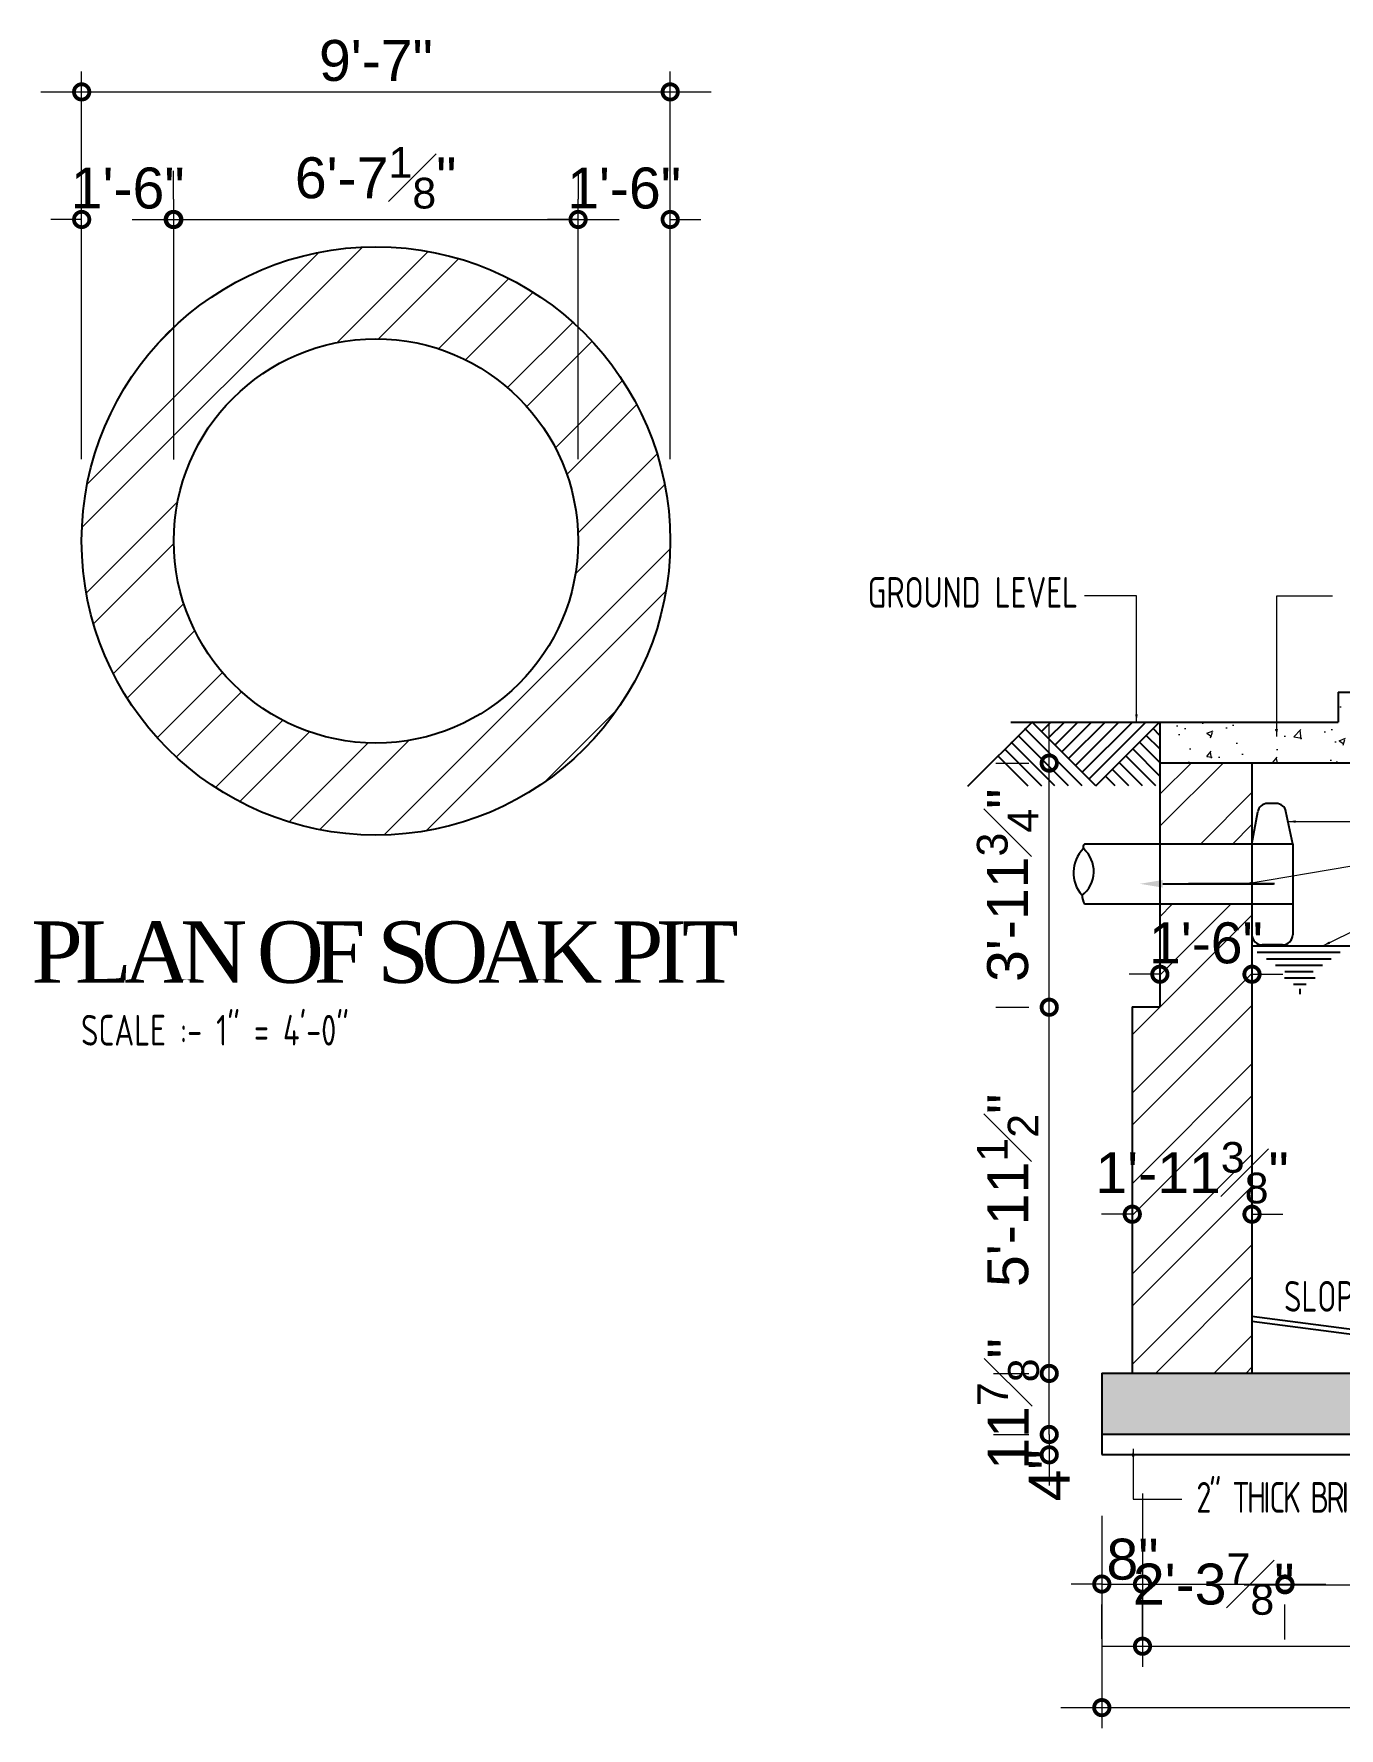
# Model space of a CAD drawing. Header units: inches. Extents: x 10143 to 23587, y -150 to 2442.
# Drawn here: x 15329.6 to 15584.6, y 191 to 522.1 of the extents above; entities that cross this region are included whole.
import ezdxf

# ---------------------------------------------------------------- set-up
doc = ezdxf.new("R2010")
doc.units = ezdxf.units.IN
doc.header["$LTSCALE"] = 0.5
doc.header["$MEASUREMENT"] = 0
doc.header["$PDMODE"] = 66
for name, color, linetype, lineweight in [('1', 7, 'Continuous', 25), ('CONCRETE', 251, 'Continuous', 0), ('DIM_LINE', 165, 'Continuous', 15), ('Dimensions', 62, 'Continuous', 13), ('hatch', 9, 'Continuous', 0), ('TEXT', 220, 'Continuous', 9), ('tile', 30, 'Continuous', 5)]:
    doc.layers.add(name, color=color, linetype=linetype, lineweight=lineweight)
doc.styles.add('int text 1in-4ft', font='trebuc.ttf', dxfattribs={"height": 3.5})
doc.styles.add('ordinary', font='ARIALN.TTF')
doc.styles.add('style1', font='arial.ttf', dxfattribs={"height": 7})
doc.dimstyles.new('dim 1in-4ft', dxfattribs={"dimscale": 0.5, "dimtxt": 3.5, "dimasz": 3, "dimexe": 6, "dimexo": 12, "dimgap": 1, "dimtad": 1, "dimzin": 0, "dimdsep": 46, "dimlunit": 4, "dimtxsty": 'int text 1in-4ft', "dimblk": 'DOT', "dimcen": 4, "dimdle": 6, "dimclrt": 7, "dimadec": 0, "dimazin": 0, "dimtfac": 1, "dimtofl": 0, "dimtmove": 0, "dimatfit": 3, "dimfxl": 7, "dimfxlon": 1, "dimtolj": 1, "dimtzin": 0, "dimarcsym": 0})
doc.dimstyles.new('Ronika', dxfattribs={"dimtxt": 8, "dimasz": 6, "dimexe": 4, "dimexo": 16, "dimgap": 2, "dimtad": 1, "dimdec": 3, "dimzin": 3, "dimdsep": 46, "dimlunit": 4, "dimtxsty": 'style1', "dimblk": 'DOTSMALL', "dimcen": 2, "dimdle": 8, "dimclrd": 256, "dimclre": 7, "dimclrt": 256, "dimadec": 0, "dimazin": 0, "dimtfac": 0.75, "dimtdec": 3, "dimtix": 1, "dimtofl": 0, "dimtmove": 2, "dimatfit": 3, "dimfxl": 1, "dimfrac": 1, "dimtolj": 1, "dimtzin": 0, "dimlwd": 13, "dimlwe": 13, "dimarcsym": 0})
pattern_1 = [(45, (-304825.981, 177459.022), (-8.8388348, 8.8388348), []), (45, (-304825.981, 177465.272), (-8.8388348, 8.8388348), [])]

# ---------------------------------------------------------------- blocks, each defined once
blk = doc.blocks.new('_DOTSMALL')
at = {"color": 0, "linetype": 'ByBlock', "const_width": 0.5}
blk.add_lwpolyline([(-0.0625, 0, 1), (0.0625, 0, 1)], format="xyb", close=True, dxfattribs=at)
blk = doc.blocks.new('*D733')
at = {"layer": 'Defpoints', "color": 0, "transparency": 16777216}
for p in [(-176301.19, 44057.01), (-176319.19, 43994.18), (-176301.19, 43994.11)]:
    blk.add_point(p, dxfattribs=at)
at = {"layer": 'DIM_LINE', "color": 7, "lineweight": 13, "transparency": 16777216}
for p, q in [((-176319.19, 44010.18), (-176319.19, 44061.01)), ((-176301.19, 44010.11), (-176301.19, 44061.01))]:
    blk.add_line(p, q, dxfattribs=at)
at = {"layer": 'DIM_LINE', "lineweight": 13, "transparency": 16777216}
for p, q in [((-176319.19, 44057.01), (-176325.19, 44057.01)), ((-176301.19, 44057.01), (-176295.19, 44057.01))]:
    blk.add_line(p, q, dxfattribs=at)
at = {"layer": 'DIM_LINE', "lineweight": 13, "transparency": 16777216, "xscale": 6, "yscale": 6, "zscale": 6}
blk.add_blockref('_DOTSMALL', (-176319.19, 44057.01), dxfattribs=at)
at = {"layer": 'DIM_LINE', "lineweight": 13, "transparency": 16777216, "xscale": 6, "yscale": 6, "zscale": 6, "rotation": 180}
blk.add_blockref('_DOTSMALL', (-176301.19, 44057.01), dxfattribs=at)
at = {"layer": 'DIM_LINE', "transparency": 16777216, "insert": (-176310.19, 44063.1), "char_height": 8, "attachment_point": 5, "style": 'style1'}
blk.add_mtext('\\A1;1\'-6"', dxfattribs=at)
blk = doc.blocks.new('*D734')
at = {"layer": 'Defpoints', "color": 0, "transparency": 16777216}
for p in [(-176222.21, 44057.01), (-176301.3, 44050.53), (-176222.21, 44050.53)]:
    blk.add_point(p, dxfattribs=at)
at = {"layer": 'DIM_LINE', "color": 7, "lineweight": 13, "transparency": 16777216}
for p, q in [((-176301.3, 44066.53), (-176301.3, 44061.01)), ((-176222.21, 44066.53), (-176222.21, 44061.01))]:
    blk.add_line(p, q, dxfattribs=at)
at = {"layer": 'DIM_LINE', "lineweight": 13, "transparency": 16777216}
blk.add_line((-176309.3, 44057.01), (-176214.21, 44057.01), dxfattribs=at)
at = {"layer": 'DIM_LINE', "lineweight": 13, "transparency": 16777216, "xscale": 6, "yscale": 6, "zscale": 6, "rotation": 180}
blk.add_blockref('_DOTSMALL', (-176301.3, 44057.01), dxfattribs=at)
at = {"layer": 'DIM_LINE', "lineweight": 13, "transparency": 16777216, "xscale": 6, "yscale": 6, "zscale": 6}
blk.add_blockref('_DOTSMALL', (-176222.21, 44057.01), dxfattribs=at)
at = {"layer": 'DIM_LINE', "transparency": 16777216, "insert": (-176261.75, 44065.16), "char_height": 8, "attachment_point": 5, "style": 'style1'}
blk.add_mtext('\\A1;6\'-7{\\H0.750000x;\\S1#8;}"', dxfattribs=at)
blk = doc.blocks.new('*D735')
at = {"layer": 'Defpoints', "color": 0, "transparency": 16777216}
for p in [(-176204.21, 44057.01), (-176222.21, 43994.19), (-176204.21, 43994.19)]:
    blk.add_point(p, dxfattribs=at)
at = {"layer": 'DIM_LINE', "color": 7, "lineweight": 13, "transparency": 16777216}
for p, q in [((-176222.21, 44010.19), (-176222.21, 44061.01)), ((-176204.21, 44010.19), (-176204.21, 44061.01))]:
    blk.add_line(p, q, dxfattribs=at)
at = {"layer": 'DIM_LINE', "lineweight": 13, "transparency": 16777216}
for p, q in [((-176222.21, 44057.01), (-176228.21, 44057.01)), ((-176204.21, 44057.01), (-176198.21, 44057.01))]:
    blk.add_line(p, q, dxfattribs=at)
at = {"layer": 'DIM_LINE', "lineweight": 13, "transparency": 16777216, "xscale": 6, "yscale": 6, "zscale": 6}
blk.add_blockref('_DOTSMALL', (-176222.21, 44057.01), dxfattribs=at)
at = {"layer": 'DIM_LINE', "lineweight": 13, "transparency": 16777216, "xscale": 6, "yscale": 6, "zscale": 6, "rotation": 180}
blk.add_blockref('_DOTSMALL', (-176204.21, 44057.01), dxfattribs=at)
at = {"layer": 'DIM_LINE', "transparency": 16777216, "insert": (-176213.21, 44063.1), "char_height": 8, "attachment_point": 5, "style": 'style1'}
blk.add_mtext('\\A1;1\'-6"', dxfattribs=at)
blk = doc.blocks.new('*D736')
at = {"layer": 'Defpoints', "color": 0, "transparency": 16777216}
for p in [(-176204.21, 44081.94), (-176319.19, 43994.18), (-176204.21, 43994.19)]:
    blk.add_point(p, dxfattribs=at)
at = {"layer": 'DIM_LINE', "color": 7, "lineweight": 13, "transparency": 16777216}
for p, q in [((-176319.19, 44010.18), (-176319.19, 44085.94)), ((-176204.21, 44010.19), (-176204.21, 44085.94))]:
    blk.add_line(p, q, dxfattribs=at)
at = {"layer": 'DIM_LINE', "lineweight": 13, "transparency": 16777216}
blk.add_line((-176327.19, 44081.94), (-176196.21, 44081.94), dxfattribs=at)
at = {"layer": 'DIM_LINE', "lineweight": 13, "transparency": 16777216, "xscale": 6, "yscale": 6, "zscale": 6, "rotation": 180}
blk.add_blockref('_DOTSMALL', (-176319.19, 44081.94), dxfattribs=at)
at = {"layer": 'DIM_LINE', "lineweight": 13, "transparency": 16777216, "xscale": 6, "yscale": 6, "zscale": 6}
blk.add_blockref('_DOTSMALL', (-176204.21, 44081.94), dxfattribs=at)
at = {"layer": 'DIM_LINE', "transparency": 16777216, "insert": (-176261.7, 44088.03), "char_height": 8, "attachment_point": 5, "style": 'style1'}
blk.add_mtext('\\A1;9\'-7"', dxfattribs=at)
blk = doc.blocks.new('*D758')
at = {"layer": 'Defpoints', "color": 0, "transparency": 16777216}
for p in [(-176772.14, 43738.88), (-176754.14, 43738.88), (-176754.14, 43738.88)]:
    blk.add_point(p, dxfattribs=at)
at = {"layer": 'DIM_LINE', "color": 7, "lineweight": 13, "transparency": 16777216}
for p, q in [((-176772.14, 43754.88), (-176772.14, 43742.88)), ((-176754.14, 43754.88), (-176754.14, 43742.88))]:
    blk.add_line(p, q, dxfattribs=at)
at = {"layer": 'DIM_LINE', "lineweight": 13, "transparency": 16777216}
for p, q in [((-176772.14, 43738.88), (-176778.14, 43738.88)), ((-176754.14, 43738.88), (-176748.14, 43738.88))]:
    blk.add_line(p, q, dxfattribs=at)
at = {"layer": 'DIM_LINE', "lineweight": 13, "transparency": 16777216, "xscale": 6, "yscale": 6, "zscale": 6}
blk.add_blockref('_DOTSMALL', (-176772.14, 43738.88), dxfattribs=at)
at = {"layer": 'DIM_LINE', "lineweight": 13, "transparency": 16777216, "xscale": 6, "yscale": 6, "zscale": 6, "rotation": 180}
blk.add_blockref('_DOTSMALL', (-176754.14, 43738.88), dxfattribs=at)
at = {"layer": 'DIM_LINE', "transparency": 16777216, "insert": (-176763.14, 43744.96), "char_height": 8, "attachment_point": 5, "style": 'style1'}
blk.add_mtext('\\A1;1\'-6"', dxfattribs=at)
blk = doc.blocks.new('*D761')
at = {"layer": 'Defpoints', "color": 0, "transparency": 16777216}
for p in [(-176747.7, 43624.87), (-176632.85, 43624.87), (-176632.85, 43619.56)]:
    blk.add_point(p, dxfattribs=at)
at = {"layer": 'DIM_LINE', "lineweight": 13, "transparency": 16777216}
blk.add_line((-176755.7, 43619.56), (-176624.85, 43619.56), dxfattribs=at)
at = {"layer": 'DIM_LINE', "color": 7, "lineweight": 13, "transparency": 16777216}
for p, q in [((-176747.7, 43608.87), (-176747.7, 43615.56)), ((-176632.85, 43608.87), (-176632.85, 43615.56))]:
    blk.add_line(p, q, dxfattribs=at)
at = {"layer": 'DIM_LINE', "lineweight": 13, "transparency": 16777216, "xscale": 6, "yscale": 6, "zscale": 6, "rotation": 180}
blk.add_blockref('_DOTSMALL', (-176747.7, 43619.56), dxfattribs=at)
at = {"layer": 'DIM_LINE', "lineweight": 13, "transparency": 16777216, "xscale": 6, "yscale": 6, "zscale": 6}
blk.add_blockref('_DOTSMALL', (-176632.85, 43619.56), dxfattribs=at)
at = {"layer": 'DIM_LINE', "transparency": 16777216, "insert": (-176690.27, 43627.65), "char_height": 8, "attachment_point": 5, "style": 'style1'}
blk.add_mtext('\\A1;9\'-6{\\H0.750000x;\\S7#8;}"', dxfattribs=at)
blk = doc.blocks.new('*D762')
at = {"layer": 'Defpoints', "color": 0, "transparency": 16777216}
for p in [(-176775.53, 43624.87), (-176747.7, 43624.87), (-176747.7, 43619.71)]:
    blk.add_point(p, dxfattribs=at)
at = {"layer": 'DIM_LINE', "lineweight": 13, "transparency": 16777216}
blk.add_line((-176783.53, 43619.71), (-176739.7, 43619.71), dxfattribs=at)
at = {"layer": 'DIM_LINE', "color": 7, "lineweight": 13, "transparency": 16777216}
for p, q in [((-176775.53, 43608.87), (-176775.53, 43615.71)), ((-176747.7, 43608.87), (-176747.7, 43615.71))]:
    blk.add_line(p, q, dxfattribs=at)
at = {"layer": 'DIM_LINE', "lineweight": 13, "transparency": 16777216, "xscale": 6, "yscale": 6, "zscale": 6, "rotation": 180}
blk.add_blockref('_DOTSMALL', (-176775.53, 43619.71), dxfattribs=at)
at = {"layer": 'DIM_LINE', "lineweight": 13, "transparency": 16777216, "xscale": 6, "yscale": 6, "zscale": 6}
blk.add_blockref('_DOTSMALL', (-176747.7, 43619.71), dxfattribs=at)
at = {"layer": 'DIM_LINE', "transparency": 16777216, "insert": (-176761.62, 43619.71), "char_height": 8, "attachment_point": 5, "style": 'style1'}
blk.add_mtext('\\A1;2\'-3{\\H0.750000x;\\S7#8;}"', dxfattribs=at)
blk = doc.blocks.new('*D763')
at = {"layer": 'Defpoints', "color": 0, "transparency": 16777216}
for p in [(-176783.48, 43625.02), (-176775.53, 43625.02), (-176775.53, 43619.71)]:
    blk.add_point(p, dxfattribs=at)
at = {"layer": 'DIM_LINE', "lineweight": 13, "transparency": 16777216}
for p, q in [((-176783.48, 43619.71), (-176789.48, 43619.71)), ((-176775.53, 43619.71), (-176769.53, 43619.71))]:
    blk.add_line(p, q, dxfattribs=at)
at = {"layer": 'DIM_LINE', "color": 7, "lineweight": 13, "transparency": 16777216}
for p, q in [((-176783.48, 43609.02), (-176783.48, 43615.71)), ((-176775.53, 43609.02), (-176775.53, 43615.71))]:
    blk.add_line(p, q, dxfattribs=at)
at = {"layer": 'DIM_LINE', "lineweight": 13, "transparency": 16777216, "xscale": 6, "yscale": 6, "zscale": 6}
blk.add_blockref('_DOTSMALL', (-176783.48, 43619.71), dxfattribs=at)
at = {"layer": 'DIM_LINE', "lineweight": 13, "transparency": 16777216, "xscale": 6, "yscale": 6, "zscale": 6, "rotation": 180}
blk.add_blockref('_DOTSMALL', (-176775.53, 43619.71), dxfattribs=at)
at = {"layer": 'DIM_LINE', "transparency": 16777216, "insert": (-176777.48, 43624.52), "char_height": 8, "attachment_point": 5, "style": 'style1'}
blk.add_mtext('\\A1;8"', dxfattribs=at)
blk = doc.blocks.new('*D764')
at = {"layer": 'Defpoints', "color": 0, "transparency": 16777216}
for p in [(-176793.75, 43660.87), (-176788.62, 43660.87), (-176788.62, 43648.94)]:
    blk.add_point(p, dxfattribs=at)
at = {"layer": 'DIM_LINE', "lineweight": 13, "transparency": 16777216}
for p, q in [((-176793.75, 43660.87), (-176793.75, 43666.87)), ((-176793.75, 43648.94), (-176793.75, 43642.94))]:
    blk.add_line(p, q, dxfattribs=at)
at = {"layer": 'DIM_LINE', "color": 7, "lineweight": 13, "transparency": 16777216}
for p, q in [((-176804.62, 43660.87), (-176797.75, 43660.87)), ((-176804.62, 43648.94), (-176797.75, 43648.94))]:
    blk.add_line(p, q, dxfattribs=at)
at = {"layer": 'DIM_LINE', "lineweight": 13, "transparency": 16777216, "xscale": 6, "yscale": 6, "zscale": 6}
for p, rotation in [((-176793.75, 43660.87), 270), ((-176793.75, 43648.94), 90)]:
    blk.add_blockref('_DOTSMALL', p, dxfattribs=dict(at, rotation=rotation))
at = {"layer": 'DIM_LINE', "transparency": 16777216, "insert": (-176801.78, 43654.9), "char_height": 8, "attachment_point": 5, "rotation": 90, "style": 'style1'}
blk.add_mtext('\\A1;11{\\H0.750000x;\\S7#8;}"', dxfattribs=at)
blk = doc.blocks.new('*D765')
at = {"layer": 'Defpoints', "color": 0, "transparency": 16777216}
for p in [(-176793.75, 43648.94), (-176788.62, 43648.94), (-176788.62, 43644.96)]:
    blk.add_point(p, dxfattribs=at)
at = {"layer": 'DIM_LINE', "lineweight": 13, "transparency": 16777216}
for p, q in [((-176793.75, 43648.94), (-176793.75, 43654.94)), ((-176793.75, 43644.96), (-176793.75, 43638.96))]:
    blk.add_line(p, q, dxfattribs=at)
at = {"layer": 'DIM_LINE', "color": 7, "lineweight": 13, "transparency": 16777216}
for p, q in [((-176804.62, 43648.94), (-176797.75, 43648.94)), ((-176804.62, 43644.96), (-176797.75, 43644.96))]:
    blk.add_line(p, q, dxfattribs=at)
at = {"layer": 'DIM_LINE', "lineweight": 13, "transparency": 16777216, "xscale": 6, "yscale": 6, "zscale": 6}
for p, rotation in [((-176793.75, 43648.94), 270), ((-176793.75, 43644.96), 90)]:
    blk.add_blockref('_DOTSMALL', p, dxfattribs=dict(at, rotation=rotation))
at = {"layer": 'DIM_LINE', "transparency": 16777216, "insert": (-176793.75, 43640.96), "char_height": 8, "attachment_point": 5, "rotation": 90, "style": 'style1'}
blk.add_mtext('\\A1;4"', dxfattribs=at)
blk = doc.blocks.new('*D766')
at = {"layer": 'Defpoints', "color": 0, "transparency": 16777216}
for p in [(-176793.75, 43780.14), (-176788.18, 43780.14), (-176788.18, 43732.43)]:
    blk.add_point(p, dxfattribs=at)
at = {"layer": 'DIM_LINE', "lineweight": 13, "transparency": 16777216}
blk.add_line((-176793.75, 43724.43), (-176793.75, 43788.14), dxfattribs=at)
at = {"layer": 'DIM_LINE', "color": 7, "lineweight": 13, "transparency": 16777216}
for p, q in [((-176804.18, 43780.14), (-176797.75, 43780.14)), ((-176804.18, 43732.43), (-176797.75, 43732.43))]:
    blk.add_line(p, q, dxfattribs=at)
at = {"layer": 'DIM_LINE', "lineweight": 13, "transparency": 16777216, "xscale": 6, "yscale": 6, "zscale": 6}
for p, rotation in [((-176793.75, 43780.14), 90), ((-176793.75, 43732.43), 270)]:
    blk.add_blockref('_DOTSMALL', p, dxfattribs=dict(at, rotation=rotation))
at = {"layer": 'DIM_LINE', "transparency": 16777216, "insert": (-176801.89, 43756.28), "char_height": 8, "attachment_point": 5, "rotation": 90, "style": 'style1'}
blk.add_mtext('\\A1;3\'-11{\\H0.750000x;\\S3#4;}"', dxfattribs=at)
blk = doc.blocks.new('*D767')
at = {"layer": 'Defpoints', "color": 0, "transparency": 16777216}
for p in [(-176793.75, 43732.43), (-176788.18, 43732.43), (-176788.18, 43660.87)]:
    blk.add_point(p, dxfattribs=at)
at = {"layer": 'DIM_LINE', "lineweight": 13, "transparency": 16777216}
blk.add_line((-176793.75, 43652.87), (-176793.75, 43740.43), dxfattribs=at)
at = {"layer": 'DIM_LINE', "color": 7, "lineweight": 13, "transparency": 16777216}
for p, q in [((-176804.18, 43732.43), (-176797.75, 43732.43)), ((-176804.18, 43660.87), (-176797.75, 43660.87))]:
    blk.add_line(p, q, dxfattribs=at)
at = {"layer": 'DIM_LINE', "lineweight": 13, "transparency": 16777216, "xscale": 6, "yscale": 6, "zscale": 6}
for p, rotation in [((-176793.75, 43732.43), 90), ((-176793.75, 43660.87), 270)]:
    blk.add_blockref('_DOTSMALL', p, dxfattribs=dict(at, rotation=rotation))
at = {"layer": 'DIM_LINE', "transparency": 16777216, "insert": (-176801.85, 43696.65), "char_height": 8, "attachment_point": 5, "rotation": 90, "style": 'style1'}
blk.add_mtext('\\A1;5\'-11{\\H0.750000x;\\S1#2;}"', dxfattribs=at)
blk = doc.blocks.new('*D768')
at = {"layer": 'Defpoints', "color": 0, "transparency": 16777216}
for p in [(-176777.53, 43691.98), (-176754.14, 43691.98), (-176754.14, 43691.98)]:
    blk.add_point(p, dxfattribs=at)
at = {"layer": 'DIM_LINE', "color": 7, "lineweight": 13, "transparency": 16777216}
for p, q in [((-176777.53, 43707.98), (-176777.53, 43695.98)), ((-176754.14, 43707.98), (-176754.14, 43695.98))]:
    blk.add_line(p, q, dxfattribs=at)
at = {"layer": 'DIM_LINE', "lineweight": 13, "transparency": 16777216}
for p, q in [((-176777.53, 43691.98), (-176783.53, 43691.98)), ((-176754.14, 43691.98), (-176748.14, 43691.98))]:
    blk.add_line(p, q, dxfattribs=at)
at = {"layer": 'DIM_LINE', "lineweight": 13, "transparency": 16777216, "xscale": 6, "yscale": 6, "zscale": 6}
blk.add_blockref('_DOTSMALL', (-176777.53, 43691.98), dxfattribs=at)
at = {"layer": 'DIM_LINE', "lineweight": 13, "transparency": 16777216, "xscale": 6, "yscale": 6, "zscale": 6, "rotation": 180}
blk.add_blockref('_DOTSMALL', (-176754.14, 43691.98), dxfattribs=at)
at = {"layer": 'DIM_LINE', "transparency": 16777216, "insert": (-176765.84, 43700.1), "char_height": 8, "attachment_point": 5, "style": 'style1'}
blk.add_mtext('\\A1;1\'-11{\\H0.750000x;\\S3#8;}"', dxfattribs=at)
blk = doc.blocks.new('*D769')
at = {"layer": 'Defpoints', "color": 0, "transparency": 16777216}
for p in [(-176775.53, 43653.41), (-176605.02, 43653.41), (-176605.02, 43607.56)]:
    blk.add_point(p, dxfattribs=at)
at = {"layer": 'DIM_LINE', "color": 7, "lineweight": 13, "transparency": 16777216}
for p, q in [((-176775.53, 43637.41), (-176775.53, 43603.56)), ((-176605.02, 43637.41), (-176605.02, 43603.56))]:
    blk.add_line(p, q, dxfattribs=at)
at = {"layer": 'DIM_LINE', "lineweight": 13, "transparency": 16777216}
blk.add_line((-176783.53, 43607.56), (-176597.02, 43607.56), dxfattribs=at)
at = {"layer": 'DIM_LINE', "lineweight": 13, "transparency": 16777216, "xscale": 6, "yscale": 6, "zscale": 6, "rotation": 180}
blk.add_blockref('_DOTSMALL', (-176775.53, 43607.56), dxfattribs=at)
at = {"layer": 'DIM_LINE', "lineweight": 13, "transparency": 16777216, "xscale": 6, "yscale": 6, "zscale": 6}
blk.add_blockref('_DOTSMALL', (-176605.02, 43607.56), dxfattribs=at)
at = {"layer": 'DIM_LINE', "transparency": 16777216, "insert": (-176690.27, 43615.58), "char_height": 8, "attachment_point": 5, "style": 'style1'}
blk.add_mtext('\\A1;14\'-2{\\H0.750000x;\\S1#2;}"', dxfattribs=at)
blk = doc.blocks.new('_Dot')
at = {"color": 0, "linetype": 'ByBlock', "lineweight": -2}
blk.add_line((-0.5, 0), (-1, 0), dxfattribs=at)
at = {"color": 0, "linetype": 'ByBlock', "const_width": 0.5}
blk.add_lwpolyline([(-0.25, 0, 1), (0.25, 0, 1)], format="xyb", close=True, dxfattribs=at)
blk = doc.blocks.new('*D770')
at = {"layer": 'Defpoints', "color": 0, "transparency": 16777216}
for p in [(-176783.48, 43645.03), (-176597.06, 43645.03), (-176597.06, 43595.56)]:
    blk.add_point(p, dxfattribs=at)
at = {"layer": 'DIM_LINE', "color": 7, "lineweight": 13, "transparency": 16777216}
for p, q in [((-176783.48, 43629.03), (-176783.48, 43591.56)), ((-176597.06, 43629.03), (-176597.06, 43591.56))]:
    blk.add_line(p, q, dxfattribs=at)
at = {"layer": 'DIM_LINE', "lineweight": 13, "transparency": 16777216}
blk.add_line((-176791.48, 43595.56), (-176589.06, 43595.56), dxfattribs=at)
at = {"layer": 'DIM_LINE', "lineweight": 13, "transparency": 16777216, "xscale": 6, "yscale": 6, "zscale": 6, "rotation": 180}
blk.add_blockref('_DOTSMALL', (-176783.48, 43595.56), dxfattribs=at)
at = {"layer": 'DIM_LINE', "lineweight": 13, "transparency": 16777216, "xscale": 6, "yscale": 6, "zscale": 6}
blk.add_blockref('_DOTSMALL', (-176597.06, 43595.56), dxfattribs=at)
at = {"layer": 'DIM_LINE', "transparency": 16777216, "insert": (-176690.27, 43603.75), "char_height": 8, "attachment_point": 5, "style": 'style1'}
blk.add_mtext('\\A1;15\'-6{\\H0.750000x;\\S3#8;}"', dxfattribs=at)
blk = doc.blocks.new('*D776')
at = {"layer": 'Defpoints', "color": 0, "transparency": 16777216}
for p in [(-176783.48, 43649.01), (-176597.06, 43649.01), (-176597.06, 43595.56)]:
    blk.add_point(p, dxfattribs=at)
at = {"layer": 'DIM_LINE', "color": 7, "lineweight": 13, "transparency": 16777216}
for p, q in [((-176783.48, 43633.01), (-176783.48, 43591.56)), ((-176597.06, 43633.01), (-176597.06, 43591.56))]:
    blk.add_line(p, q, dxfattribs=at)
at = {"layer": 'DIM_LINE', "lineweight": 13, "transparency": 16777216}
blk.add_line((-176791.48, 43595.56), (-176589.06, 43595.56), dxfattribs=at)
at = {"layer": 'DIM_LINE', "lineweight": 13, "transparency": 16777216, "xscale": 6, "yscale": 6, "zscale": 6, "rotation": 180}
blk.add_blockref('_DOTSMALL', (-176783.48, 43595.56), dxfattribs=at)
at = {"layer": 'DIM_LINE', "lineweight": 13, "transparency": 16777216, "xscale": 6, "yscale": 6, "zscale": 6}
blk.add_blockref('_DOTSMALL', (-176597.06, 43595.56), dxfattribs=at)
at = {"layer": 'DIM_LINE', "transparency": 16777216, "insert": (-176690.27, 43603.75), "char_height": 8, "attachment_point": 5, "style": 'style1'}
blk.add_mtext('\\A1;15\'-6{\\H0.750000x;\\S3#8;}"', dxfattribs=at)
blk = doc.blocks.new('GJHGF')
at = {"layer": 'hatch', "lineweight": 9, "ltscale": 5}
h = blk.add_hatch(dxfattribs=at)
h.set_pattern_fill('STEEL', color=256, scale=119.2698, style=0)
h.set_pattern_definition([(45, (-304724.405, 177462.562), (-10.5420605, 10.5420605), []), (45, (-304724.405, 177470.016), (-10.5420605, 10.5420605), [])])
h.paths.add_polyline_path([(-170692.2341, 55846.9242, 1), (-170807.221, 55846.9242, 1)])
h.paths.add_polyline_path([(-170789.221, 55846.9242, -1), (-170710.2341, 55846.9242, -1)], flags=16)
at = {"layer": '1', "color": 1}
for radius in [57.4934, 39.4934]:
    blk.add_circle((-170749.7275, 55846.9242), radius, dxfattribs=at)
at = {"insert": (-170781.1699, 55751.3025), "char_height": 6, "width": 136.473322, "attachment_point": 5, "style": 'ordinary'}
blk.add_mtext('{\\Fisocp3|c0;\\W0.8;SCALE :- 1" = 4\'-0" }', dxfattribs=at)
at = {"layer": 'TEXT', "insert": (-170817.069, 55772.5807), "char_height": 12, "width": 149.932109, "attachment_point": 1, "style": 'ordinary'}
blk.add_mtext('{\\fTimes New Roman|b0|i0|c0|p18;\\T0.8;PLAN OF SOAK PIT}', dxfattribs=at)
at = {"layer": 'DIM_LINE'}
for base, p1, p2, picture, middle in [((-170692.2341, 55934.6816), (-170807.221, 55846.9222), (-170692.2341, 55846.9242), '*D736', (-170749.7275, 55940.7662)), ((-170710.2341, 55909.7498), (-170789.333, 55903.2656), (-170710.2341, 55903.2656), '*D734', (-170749.7835, 55917.8937)), ((-170789.2209, 55909.7498), (-170807.221, 55846.9217), (-170789.2209, 55846.8458), '*D733', (-170798.2209, 55915.8344)), ((-170692.2341, 55909.7498), (-170710.2341, 55846.9242), (-170692.2341, 55846.9242), '*D735', (-170701.2341, 55915.8344))]:
    dim = blk.add_linear_dim(base=base, p1=p1, p2=p2, dimstyle='Ronika', dxfattribs=at)
    dim.commit()
    dim.dimension.update_dxf_attribs({"geometry": picture, "text_midpoint": middle, "insert": (5511.9712, 11852.7381)})
blk = doc.blocks.new('TGCV')
at = {"layer": 'CONCRETE', "ltscale": 0.5}
h = blk.add_hatch(dxfattribs=at)
h.set_pattern_fill('AR-CONC', color=256, scale=1.8, style=0)
h.set_pattern_definition([(50, (-304825.981, 177459.022), (12.9106833, -1.1295384), [1.35, -14.85]), (355, (-304825.981, 177459.022), (-2.497524, 13.5394584), [1.08, -11.88]), (100.4514, (-304824.906, 177458.928), (10.4131689, 12.4099118), [1.1473234, -12.620558]), (46.1842, (-304825.981, 177462.622), (19.2103389, -2.9793423), [2.025, -22.275]), (96.6356, (-304824.38, 177462.374), (16.8239287, 17.5341217), [1.7209852, -18.930834]), (351.1842, (-304825.981, 177462.622), (16.823915, 17.5341348), [1.62, -17.82]), (21, (-304824.181, 177461.722), (10.74432694, -7.24714003), [1.35, -14.85]), (326, (-304824.181, 177461.722), (4.379676, 13.0527008), [1.08, -11.88]), (71.4514, (-304823.286, 177461.118), (15.1240073, 5.8055489), [1.1473234, -12.620558]), (37.5, (-304825.9814, 177459.022), (0.2188774, 5.99208937), [0, -11.736, 0, -12.06, 0, -11.925]), (7.5, (-304825.9814, 177459.022), (4.73525167, 7.09941081), [0, -6.876, 0, -11.466, 0, -4.545]), (327.5, (-304829.9954, 177459.022), (9.60880385, -0.40598769), [0, -4.5, 0, -14.04, 0, -18.63]), (317.5, (-304831.7954, 177459.022), (10.49735105, 1.8018897), [0, -5.85, 0, -9.324, 0, -13.23])])
h.paths.add_polyline_path([(-171213.5271, 55640.8953), (-171219.4906, 55640.8953), (-171219.4906, 55646.7649), (-171225.3602, 55646.7649), (-171225.3602, 55640.8953), (-171260.1689, 55640.8953), (-171260.1689, 55632.944), (-171213.5271, 55632.944)])
h = blk.add_hatch(dxfattribs=at)
h.set_pattern_fill('AR-CONC', color=256, style=0)
h.set_pattern_definition([(50, (-304825.9814, 177459.022), (7.17260183, -0.62752135), [0.75, -8.25]), (355, (-304825.9814, 177459.022), (-1.38751334, 7.52192134), [0.6, -6.6]), (100.4514, (-304825.384, 177458.9696), (5.78509382, 6.89439542), [0.6374019, -7.01142112]), (46.1842, (-304825.9814, 177461.022), (10.6724105, -1.65519014), [1.125, -12.375]), (96.6356, (-304825.092, 177460.884), (9.34662706, 9.7411787), [0.9561029, -10.51713]), (351.1842, (-304825.981, 177461.022), (9.34661945, 9.741186), [0.9, -9.9]), (21, (-304824.9814, 177460.522), (5.96907052, -4.0261889), [0.75, -8.25]), (326, (-304824.9814, 177460.522), (2.43315332, 7.25150045), [0.6, -6.6]), (71.4514, (-304824.484, 177460.1864), (8.40222629, 3.22530497), [0.6374019, -7.01142112]), (37.5, (-304825.9814, 177459.022), (0.121598553, 3.32893854), [0, -6.52, 0, -6.7, 0, -6.625]), (7.5, (-304825.9814, 177459.022), (2.630695374, 3.94411712), [0, -3.82, 0, -6.37, 0, -2.525]), (327.5, (-304828.2114, 177459.022), (5.33822436, -0.225548717), [0, -2.5, 0, -7.8, 0, -10.35]), (317.5, (-304829.2114, 177459.022), (5.83186169, 1.00104982), [0, -3.25, 0, -5.18, 0, -7.35])])
h.paths.add_polyline_path([(-171271.5115, 55513.6742), (-171085.0938, 55513.6742), (-171085.0938, 55501.7472), (-171271.5115, 55501.7472)])
at = {"layer": 'hatch', "lineweight": 9, "ltscale": 5}
h = blk.add_hatch(dxfattribs=at)
h.set_pattern_fill('STEEL', color=256, scale=100, style=0)
h.set_pattern_definition(pattern_1)
h.paths.add_polyline_path([(-171242.1689, 55632.944), (-171260.1689, 55632.944), (-171260.1689, 55617.0413), (-171242.1689, 55617.0413)])
h = blk.add_hatch(dxfattribs=at)
h.set_pattern_fill('STEEL', color=256, scale=100, style=0)
h.set_pattern_definition(pattern_1)
h.paths.add_polyline_path([(-171242.1689, 55605.3022), (-171260.1689, 55605.3022), (-171260.1689, 55585.2361), (-171265.5602, 55585.2361), (-171265.5602, 55513.6742), (-171242.1689, 55513.6742)])
h.paths.add_polyline_path([(-171256.6689, 55596.1164), (-171245.6689, 55596.1164), (-171245.6689, 55587.1164), (-171256.6689, 55587.1164)], flags=24)
h.paths.add_polyline_path([(-171257.8646, 55549.2153), (-171249.8646, 55549.2153), (-171249.8646, 55540.2153), (-171257.8646, 55540.2153)], flags=24)
at = {"layer": '1', "color": 1}
for p, q in [((-171225.3602, 55646.7649), (-171219.4906, 55646.7649)), ((-171225.3602, 55646.7649), (-171225.3602, 55640.8953)), ((-171289.2601, 55640.8953), (-171225.3602, 55640.8953)), ((-171260.1689, 55640.8953), (-171260.1689, 55585.2361)), ((-171260.1689, 55632.944), (-171213.5271, 55632.944)), ((-171242.1689, 55632.944), (-171242.1689, 55513.6742)), ((-171265.5602, 55585.2361), (-171260.1689, 55585.2361)), ((-171265.5602, 55585.2361), (-171265.5602, 55513.6742)), ((-171271.5115, 55513.6742), (-171271.5115, 55497.7715)), ((-171271.5115, 55513.6742), (-171085.0938, 55513.6742)), ((-171271.5115, 55501.7472), (-171085.0938, 55501.7472)), ((-171271.5115, 55497.7715), (-171085.0938, 55497.7715))]:
    blk.add_line(p, q, dxfattribs=at)
at = {"layer": '1', "color": 6}
for p, q in [((-171297.6656, 55628.3736), (-171285.1438, 55640.8953)), ((-171272.6907, 55628.4421), (-171285.2124, 55640.9639)), ((-171283.3157, 55639.0672), (-171281.419, 55640.9639)), ((-171281.9876, 55637.7391), (-171278.7628, 55640.9639)), ((-171280.6594, 55636.4109), (-171276.1065, 55640.9639)), ((-171279.3313, 55635.0828), (-171273.4502, 55640.9639)), ((-171278.0032, 55633.7547), (-171270.794, 55640.9639)), ((-171276.6751, 55632.4265), (-171268.1377, 55640.9639)), ((-171275.3469, 55631.0984), (-171265.4814, 55640.9639)), ((-171274.0188, 55629.7703), (-171262.8252, 55640.9639)), ((-171272.6907, 55628.4421), (-171260.1689, 55640.9639)), ((-171278.0032, 55628.4421), (-171287.8687, 55638.3076)), ((-171275.3469, 55628.4421), (-171286.5405, 55639.6358)), ((-171260.1689, 55635.6514), (-171262.8252, 55638.3076)), ((-171260.1689, 55638.3076), (-171261.4971, 55639.6358)), ((-171285.9034, 55628.3736), (-171291.7845, 55634.2546)), ((-171283.2471, 55628.3736), (-171290.4563, 55635.5828)), ((-171280.6594, 55628.4421), (-171289.1968, 55636.9795)), ((-171260.9285, 55628.4421), (-171266.8096, 55634.3232)), ((-171260.1689, 55630.3388), (-171265.4814, 55635.6514)), ((-171260.1689, 55632.9951), (-171264.1533, 55636.9795)), ((-171266.241, 55628.4421), (-171269.4658, 55631.667)), ((-171263.5848, 55628.4421), (-171268.1377, 55632.9951)), ((-171268.8973, 55628.4421), (-171270.794, 55630.3388))]:
    blk.add_line(p, q, dxfattribs=at)
at = {"layer": '1', "color": 5}
for p, q in [((-171237.4765, 55624.9927), (-171239.0954, 55624.9927)), ((-171242.1689, 55617.0413), (-171241.0529, 55623.3511)), ((-171234.2176, 55617.0413), (-171235.5296, 55623.4061)), ((-171260.1689, 55617.0413), (-171274.8825, 55617.0413)), ((-171234.2176, 55617.0413), (-171260.1689, 55617.0413)), ((-171234.2176, 55617.0413), (-171234.2176, 55599.3387)), ((-171259.6024, 55609.2887), (-171237.9611, 55609.2887)), ((-171237.8011, 55609.2887), (-171254.594, 55609.2887)), ((-171260.1689, 55605.3022), (-171274.8825, 55605.3022)), ((-171234.2176, 55605.3022), (-171260.1689, 55605.3022)), ((-171242.1689, 55597.163), (-171214.5116, 55597.163)), ((-171241.1352, 55595.9109), (-171224.9133, 55595.9109)), ((-171236.2054, 55597.3509), (-171240.1811, 55597.3509)), ((-171239.3637, 55594.6587), (-171226.6847, 55594.6587)), ((-171235.7306, 55597.163), (-171164.603, 55597.163)), ((-171237.5573, 55593.4065), (-171228.4211, 55593.4065)), ((-171235.8331, 55590.9022), (-171229.807, 55590.9022)), ((-171235.7859, 55592.1543), (-171230.1926, 55592.1543)), ((-171234.0617, 55589.65), (-171231.5784, 55589.65)), ((-171232.8201, 55588.7723), (-171232.8201, 55587.7016)), ((-171164.5632, 55514.6673), (-171242.1689, 55524.727)), ((-171164.603, 55513.6742), (-171242.1689, 55523.7326))]:
    blk.add_line(p, q, dxfattribs=at)
for centre, radius, start, end in [((-171239.0954, 55623.0048), 1.9878, 90, 169.969393), ((-171237.4765, 55623.0048), 1.9878, 11.647218, 90), ((-171270.4747, 55611.4587), 6.5763, 134.31254, 221.945632), ((-171279.0149, 55611.7337), 5.9331, 307.526164, 48.309603), ((-171274.5567, 55616.5174), 0.617, 121.8742, 219.476944), ((-171275.3668, 55607.1065), 0.0381, 234.00888, 305.99112), ((-171271.9966, 55607.0009), 3.3487, 178.718624, 210.481038), ((-171240.1811, 55599.3387), 1.9878, 180, 270), ((-171236.2054, 55599.3387), 1.9878, 270, 0)]:
    blk.add_arc(centre, radius, start, end, dxfattribs=at)
blk.add_solid([(-171259.6024, 55608.5432), (-171259.6024, 55610.0341), (-171264.075, 55609.2887)], dxfattribs=at)
at = {"char_height": 6, "width": 136.473322, "attachment_point": 5, "style": 'ordinary'}
for s, insert in [('{\\Fisocp3|c0;\\W0.8;GROUND LEVEL}', (-171296.7073, 55666.2482)), ('{\\Fisocp3|c0;\\W0.8;SLOPE 1:4}', (-171222.6992, 55528.6727)), ("{\\Fisocp3|c0;\\W0.8;\\T0.85;2'' THICK BRICK SOILING}", (-171225.5859, 55489.3933))]:
    blk.add_mtext(s, dxfattribs=dict(at, insert=insert))
at = {"layer": 'DIM_LINE'}
for base, p1, p2, picture, middle in [((-171281.7835, 55632.8754), (-171276.2114, 55585.1675), (-171276.2114, 55632.8754), '*D766', (-171289.9151, 55609.0214)), ((-171281.7835, 55585.1675), (-171276.2114, 55513.6056), (-171276.2114, 55585.1675), '*D767', (-171289.8762, 55549.3865)), ((-171281.7835, 55513.6056), (-171276.6467, 55501.6786), (-171276.6467, 55513.6056), '*D764', (-171289.808, 55507.6421))]:
    dim = blk.add_linear_dim(base=base, p1=p1, p2=p2, angle=90, dimstyle='Ronika', dxfattribs=at)
    dim.commit()
    dim.dimension.update_dxf_attribs({"geometry": picture, "text_midpoint": middle, "insert": (5511.9712, 11852.7381)})
for base, p1, p2, picture, middle in [((-171242.1689, 55591.6164), (-171260.1689, 55591.6164), (-171242.1689, 55591.6164), '*D758', (-171251.1689, 55597.701)), ((-171242.1689, 55544.7153), (-171265.5602, 55544.7153), (-171242.1689, 55544.7153), '*D768', (-171253.8646, 55552.8422)), ((-171093.0452, 55460.2965), (-171263.5602, 55506.151), (-171093.0452, 55506.151), '*D769', (-171178.3027, 55468.3211)), ((-171085.0938, 55448.2965), (-171271.5115, 55501.7472), (-171085.0938, 55501.7472), '*D776', (-171178.3027, 55456.4916)), ((-171085.0938, 55448.2965), (-171271.5115, 55497.7715), (-171085.0938, 55497.7715), '*D770', (-171178.3027, 55456.4916)), ((-171120.8748, 55472.2965), (-171235.7306, 55477.6099), (-171120.8748, 55477.6099), '*D761', (-171178.3027, 55480.3893))]:
    dim = blk.add_linear_dim(base=base, p1=p1, p2=p2, dimstyle='Ronika', dxfattribs=at)
    dim.commit()
    dim.dimension.update_dxf_attribs({"geometry": picture, "text_midpoint": middle, "insert": (5511.9712, 11852.7381)})
dim = blk.add_linear_dim(base=(-171281.7835, 55501.6786), p1=(-171276.6467, 55497.703), p2=(-171276.6467, 55501.6786), angle=90, dimstyle='Ronika', dxfattribs=at)
dim.commit()
dim.dimension.update_dxf_attribs({"geometry": '*D765', "text_midpoint": (-171281.7835, 55493.703), "dimtype": 128, "insert": (5511.9712, 11852.7381)})
for base, p1, p2, picture, middle in [((-171263.5602, 55472.4482), (-171271.5115, 55477.7616), (-171263.5602, 55477.7616), '*D763', (-171265.5107, 55477.2595)), ((-171235.7306, 55472.4482), (-171263.5602, 55477.6099), (-171235.7306, 55477.6099), '*D762', (-171249.6454, 55472.4482))]:
    dim = blk.add_linear_dim(base=base, p1=p1, p2=p2, dimstyle='Ronika', dxfattribs=at)
    dim.commit()
    dim.dimension.update_dxf_attribs({"geometry": picture, "text_midpoint": middle, "dimtype": 128, "insert": (5511.9712, 11852.7381)})
at = {"layer": 'Dimensions', "ltscale": 0.5}
for points in [[(-171264.7472, 55640.8953), (-171264.7472, 55665.5853), (-171274.8966, 55665.5853)], [(-171237.3472, 55638.0583), (-171237.3472, 55665.5853), (-171226.4124, 55665.5853)], [(-171235.1266, 55621.4514), (-171213.0087, 55621.4514)], [(-171243.4323, 55609.2887), (-171222.6788, 55612.7723), (-171213.0087, 55612.7723)], [(-171228.3403, 55597.163), (-171218.3031, 55602.0302), (-171213.0087, 55602.0302)], [(-171265.3986, 55498.8495), (-171265.3986, 55489.027), (-171255.9032, 55489.027)]]:
    blk.add_leader(points, dimstyle='dim 1in-4ft', override={"dimgap": 1, "dimtad": 0}, dxfattribs=at)

msp = doc.modelspace()

# ---------------------------------------------------------------- block references
at = {"layer": 'tile'}
for name, p in [('GJHGF', (186146.12, -55423.93)), ('TGCV', (186809.71, -55253.3))]:
    msp.add_blockref(name, p, dxfattribs=at)

doc.saveas('drawing.dxf')
